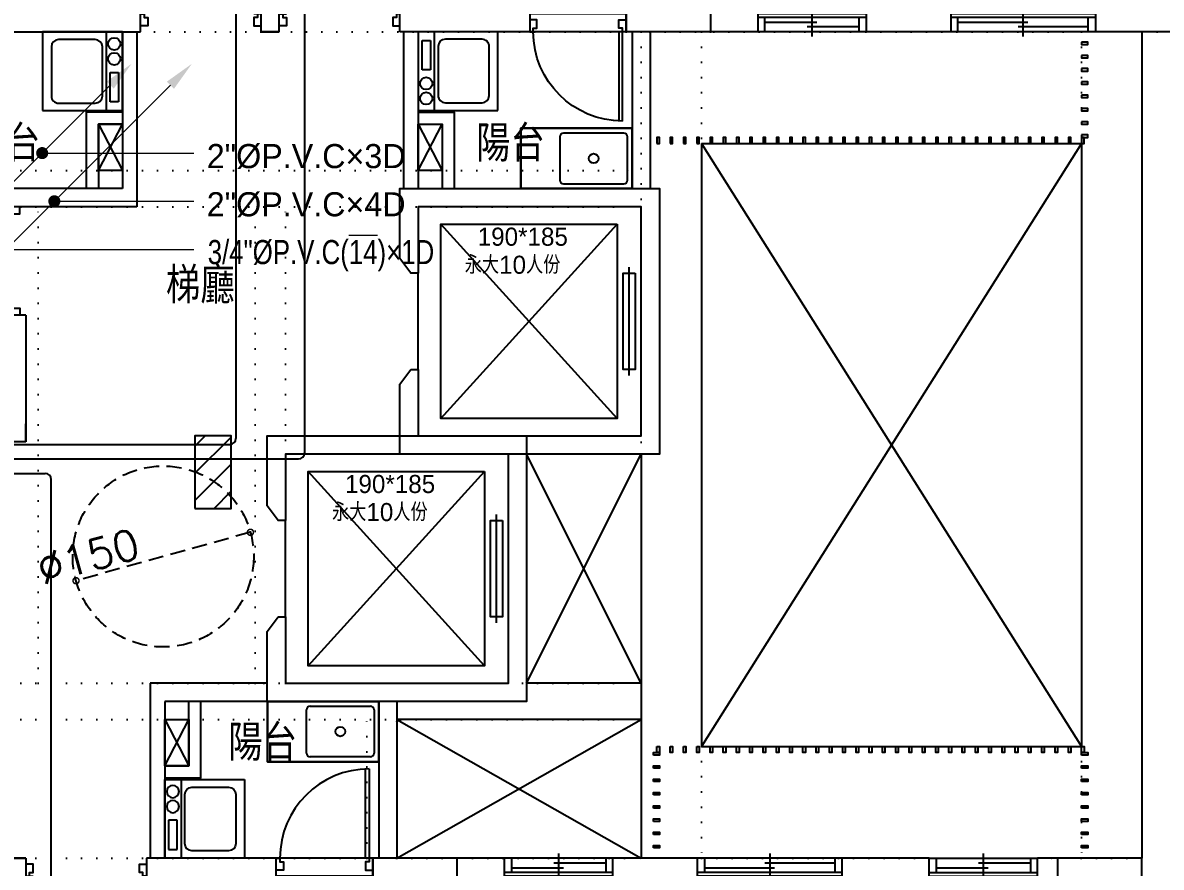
# Model space of a CAD drawing. Header units: millimetres. Extents: x 98197 to 106565, y 53890 to 60222.
# Drawn here: x 100127 to 101071, y 55663 to 56363 of the extents above; entities that cross this region are included whole.
import ezdxf

# ---------------------------------------------------------------- set-up
doc = ezdxf.new("R2010")
doc.units = ezdxf.units.MM
doc.header["$LTSCALE"] = 50
doc.header["$MEASUREMENT"] = 0
doc.header["$PDMODE"] = 1
doc.linetypes.add('DASHED2', pattern=[0.375, 0.25, -0.125])
doc.linetypes.add('DOT', pattern=[0.25, 0, -0.25])
doc.layers.get('0').update_dxf_attribs({"color": 8, "linetype": 'CONTINUOUS'})
doc.layers.get('Defpoints').update_dxf_attribs({"color": 8, "linetype": 'CONTINUOUS'})
doc.layers.add('00', color=7, linetype='DOT')
doc.layers.add('11L', color=241, linetype='CONTINUOUS')
doc.styles.add('aeh', font='c2.shx', dxfattribs={"bigfont": 'china.shx'})
doc.styles.add('CHINA', font='c2', dxfattribs={"bigfont": 'china'})
doc.styles.add('JEH', font='SIMPLEX.SHX', dxfattribs={"bigfont": 'JE.SHX'})
doc.styles.add('NOTHING', font='TC-SIMP.SHX', dxfattribs={"bigfont": 'AE.SHX'})
doc.dimstyles.new('JEH', dxfattribs={"dimscale": 10, "dimtxt": 3, "dimasz": 4, "dimexe": 1, "dimexo": 1, "dimgap": 0.09, "dimtad": 1, "dimdsep": 46, "dimtxsty": 'JEH', "dimblk": 'DOTSMALL', "dimcen": 0.1, "dimadec": 0, "dimazin": 0, "dimtfac": 1, "dimtdec": 1, "dimtmove": 2, "dimatfit": 3, "dimfxl": 1, "dimtolj": 1, "dimtzin": 0, "dimarcsym": 0})

# ---------------------------------------------------------------- blocks, each defined once
blk = doc.blocks.new('*U24', base_point=(556940.24, 45415.43))
for p, q in [((556890.24, 45422.93), (556890.24, 45407.93)), ((556990.24, 45422.93), (556990.24, 45407.93)), ((556893.24, 45313.93), (556893.24, 45407.93)), ((556893.24, 45407.93), (556896.24, 45407.93)), ((556896.24, 45407.93), (556896.24, 45313.93))]:
    blk.add_line(p, q)
for points in [[(556890.24, 45407.93), (556893.24, 45407.93), (556893.24, 45410.93), (556896.24, 45410.93), (556896.24, 45417.93), (556890.24, 45417.93)], [(556990.24, 45407.93), (556987.24, 45407.93), (556987.24, 45410.93), (556984.24, 45410.93), (556984.24, 45417.93), (556990.24, 45417.93)]]:
    blk.add_lwpolyline(points)
blk.add_arc((556893.24, 45407.93), 94, -90, 0)
blk = doc.blocks.new('*U25', base_point=(557135.24, 45415.43))
for p, q in [((557169.24, 45422.93), (557169.24, 45496.93)), ((557172.24, 45496.93), (557172.24, 45422.93)), ((557095.24, 45407.93), (557095.24, 45422.93)), ((557169.24, 45422.93), (557095.24, 45422.93)), ((557172.24, 45422.93), (557169.24, 45422.93)), ((557175.24, 45407.93), (557175.24, 45422.93)), ((557175.24, 45407.93), (557095.24, 45407.93))]:
    blk.add_line(p, q)
for points in [[(557095.24, 45422.93), (557098.24, 45422.93), (557098.24, 45419.93), (557101.24, 45419.93), (557101.24, 45412.93), (557095.24, 45412.93)], [(557175.24, 45422.93), (557172.24, 45422.93), (557172.24, 45419.93), (557169.24, 45419.93), (557169.24, 45412.93), (557175.24, 45412.93)]]:
    blk.add_lwpolyline(points)
blk.add_arc((557172.24, 45422.93), 74, 90, 180)
blk = doc.blocks.new('*U27', base_point=(551368.96, 44174.06))
for p, q in [((551323.96, 44166.56), (551323.96, 44181.56)), ((551413.96, 44181.56), (551323.96, 44181.56)), ((551329.96, 44181.56), (551329.96, 44169.56)), ((551368.96, 44185.56), (551368.96, 44165.56)), ((551407.96, 44181.56), (551407.96, 44169.56)), ((551413.96, 44166.56), (551413.96, 44181.56)), ((551413.96, 44169.56), (551323.96, 44169.56)), ((551329.96, 44177.56), (551372.96, 44177.56)), ((551407.96, 44173.56), (551364.96, 44173.56)), ((551413.96, 44166.56), (551323.96, 44166.56))]:
    blk.add_line(p, q)
blk = doc.blocks.new('*U29', base_point=(551535.96, 44174.06))
for p, q in [((551475.96, 44166.56), (551475.96, 44181.56)), ((551475.96, 44181.56), (551595.96, 44181.56)), ((551481.96, 44181.56), (551481.96, 44169.56)), ((551535.96, 44185.56), (551535.96, 44165.56)), ((551589.96, 44181.56), (551589.96, 44169.56)), ((551595.96, 44166.56), (551595.96, 44181.56)), ((551475.96, 44169.56), (551595.96, 44169.56)), ((551481.96, 44177.56), (551539.96, 44177.56)), ((551589.96, 44173.56), (551531.96, 44173.56)), ((551475.96, 44166.56), (551595.96, 44166.56))]:
    blk.add_line(p, q)
blk = doc.blocks.new('*U30', base_point=(551700.96, 44174.06))
for p, q in [((551655.96, 44166.56), (551655.96, 44181.56)), ((551655.96, 44181.56), (551745.96, 44181.56)), ((551661.96, 44181.56), (551661.96, 44169.56)), ((551700.96, 44185.56), (551700.96, 44165.56)), ((551739.96, 44181.56), (551739.96, 44169.56)), ((551745.96, 44166.56), (551745.96, 44181.56)), ((551655.96, 44169.56), (551745.96, 44169.56)), ((551661.96, 44177.56), (551704.96, 44177.56)), ((551739.96, 44173.56), (551696.96, 44173.56)), ((551655.96, 44166.56), (551745.96, 44166.56))]:
    blk.add_line(p, q)
blk = doc.blocks.new('*U32', base_point=(534668.7, 37898.24))
for p, q in [((534676.2, 37943.24), (534661.2, 37943.24)), ((534661.2, 37859.24), (534577.2, 37859.24)), ((534661.2, 37856.24), (534661.2, 37859.24)), ((534577.2, 37856.24), (534661.2, 37856.24)), ((534676.2, 37853.24), (534661.2, 37853.24))]:
    blk.add_line(p, q)
for points in [[(534661.2, 37943.24), (534661.2, 37940.24), (534664.2, 37940.24), (534664.2, 37937.24), (534671.2, 37937.24), (534671.2, 37943.24)], [(534661.2, 37853.24), (534661.2, 37856.24), (534664.2, 37856.24), (534664.2, 37859.24), (534671.2, 37859.24), (534671.2, 37853.24)]]:
    blk.add_lwpolyline(points)
blk.add_arc((534661.2, 37856.24), 84, 90, 180)
blk = doc.blocks.new('BOXC', base_point=(3877.978, 1738.882))
for p, q in [((3877.478, 1739.882), (3877.478, 1738.882)), ((3878.478, 1739.882), (3877.478, 1739.882)), ((3878.478, 1738.882), (3878.478, 1739.882)), ((3877.478, 1738.882), (3878.478, 1738.882))]:
    blk.add_line(p, q)
blk = doc.blocks.new('$$FUFA4')
for p, q in [((0, 66.19), (0, 0)), ((65.27, 66.19), (0, 66.19)), ((65.27, 0), (65.27, 66.19)), ((0, 52.66), (65.27, 52.66)), ((53.21, 49.52), (12.4, 49.52)), ((6.46, 43.58), (6.46, 13.19)), ((59.15, 13.19), (59.15, 43.58)), ((0, 0), (65.27, 0)), ((12.4, 7.25), (53.21, 7.25))]:
    blk.add_line(p, q)
for centre in [(10.03, 59.43), (22.44, 59.43)]:
    blk.add_circle(centre, 5.1)
for centre, start, end in [((12.4, 43.58), 90, 180), ((53.21, 43.58), 0, 90), ((12.4, 13.19), 180, 270), ((53.21, 13.19), 270, 0)]:
    blk.add_arc(centre, 5.94, start, end)
at = {"xscale": 6.968723676982174, "yscale": -24.39968830585457, "zscale": 6.968723676982174, "rotation": 90.00000000002778}
blk.add_blockref('BOXC', (33.65, 59.43), dxfattribs=at)
blk = doc.blocks.new('_DotSmall')
at = {"color": 0, "linetype": 'ByBlock', "const_width": 0.5}
blk.add_lwpolyline([(-0.0625, 0, 1), (0.0625, 0, 1)], format="xyb", close=True, dxfattribs=at)
blk = doc.blocks.new('*D63')
at = {"color": 0, "linetype": 'DASHED2', "lineweight": -2, "transparency": 16777216}
blk.add_line((100315.69, 55940.71), (100171.16, 55900.56), dxfattribs=at)
at = {"layer": 'Defpoints', "color": 0, "linetype": 'DASHED2', "transparency": 16777216}
for p in [(100315.69, 55940.71), (100171.16, 55900.56)]:
    blk.add_point(p, dxfattribs=at)
at = {"color": 0, "linetype": 'DASHED2', "lineweight": -2, "transparency": 16777216, "xscale": 10, "yscale": 10, "zscale": 10}
for p, rotation in [((100315.69, 55940.71), 15.52411099675844), ((100171.16, 55900.56), 195.5241109967585)]:
    blk.add_blockref('_DotSmall', p, dxfattribs=dict(at, rotation=rotation))
at = {"color": 0, "linetype": 'DASHED2', "transparency": 16777216, "insert": (100181.16, 55920.63), "char_height": 25, "attachment_point": 5, "rotation": 15.52411, "style": 'JEH'}
blk.add_mtext('\\A1;∅150', dxfattribs=at)

msp = doc.modelspace()

# ---------------------------------------------------------------- hatches: boundary and pattern name
h = msp.add_hatch()
h.set_pattern_fill('ANSI31', color=256, scale=5, style=0)
h.set_pattern_definition([(45, (88415.077, 53676.534), (-11.22532, 11.22532), [])])
h.paths.add_polyline_path([(100269.654, 55960.566), (100299.654, 55960.566), (100299.654, 56020.566), (100269.654, 56020.566)])

# ---------------------------------------------------------------- linework, layer by layer
for p, q in [((100324.654, 56355.566), (100324.654, 57040.566)), ((100324.654, 56355.566), (100324.654, 57040.566)), ((100339.654, 56355.566), (100339.654, 57040.566)), ((100339.654, 56355.566), (100339.654, 57040.566)), ((100117.154, 56355.566), (100224.654, 56355.566)), ((100209.654, 56355.566), (100209.654, 56225.566)), ((100221.654, 56355.566), (100221.654, 56210.566)), ((100339.654, 56355.566), (100324.654, 56355.566)), ((100324.654, 56355.566), (100339.654, 56355.566)), ((100547.154, 56355.566), (100439.654, 56355.566)), ((100442.654, 56355.566), (100442.654, 56225.566)), ((100454.654, 56355.566), (100454.654, 56225.566)), ((100736.154, 56355.566), (100627.154, 56355.566)), ((100632.154, 56355.566), (100632.154, 56225.566)), ((100647.154, 56355.566), (100647.154, 56225.566)), ((100896.154, 56355.566), (100826.154, 56355.566)), ((101088.154, 56355.566), (101016.154, 56355.566)), ((101054.654, 56355.566), (101054.654, 55670.566)), ((100189.654, 56240.566), (100209.654, 56279.066)), ((100189.654, 56279.066), (100209.654, 56240.566)), ((100454.654, 56240.566), (100474.654, 56279.066)), ((100454.654, 56279.066), (100474.654, 56240.566)), ((100539.922, 56275.566), (100539.922, 56225.566)), ((100632.154, 56275.566), (100539.922, 56275.566)), ((100632.154, 56225.566), (100632.154, 56275.566)), ((100572.154, 56268.566), (100572.154, 56232.566)), ((100625.154, 56271.566), (100575.154, 56271.566)), ((100628.154, 56232.566), (100628.154, 56268.566)), ((100689.654, 56263.066), (100689.654, 55763.066)), ((101004.654, 56263.066), (100689.654, 55763.066)), ((100689.654, 56263.066), (101004.654, 55763.066)), ((100689.654, 56263.066), (101004.654, 56263.066)), ((101004.654, 56263.066), (101004.654, 55763.066)), ((100575.154, 56229.566), (100625.154, 56229.566)), ((100209.654, 56225.566), (99589.654, 56225.566)), ((100539.922, 56225.566), (100632.154, 56225.566)), ((100632.154, 56225.566), (100539.922, 56225.566)), ((100221.654, 56210.566), (99604.654, 56210.566)), ((100619.654, 56035.066), (100473.654, 56196.066)), ((100473.654, 56035.066), (100619.654, 56196.066)), ((100454.654, 56075.566), (100454.654, 56155.566)), ((100629.654, 56070.566), (100629.654, 56160.566)), ((100129.654, 56120.566), (100129.654, 56015.566)), ((100129.654, 56015.566), (100129.654, 56030.566)), ((100129.654, 56015.566), (99589.654, 56015.566)), ((100544.654, 55815.566), (100639.654, 56005.566)), ((100634.654, 56005.566), (100544.654, 56005.566)), ((100639.654, 55815.566), (100544.654, 56005.566)), ((100639.654, 56005.566), (100639.654, 55670.566)), ((100509.654, 55830.066), (100363.654, 55991.066)), ((100363.654, 55830.066), (100509.654, 55991.066)), ((100519.654, 55865.566), (100519.654, 55955.566)), ((100344.654, 55870.566), (100344.654, 55950.566)), ((100329.654, 55815.566), (100232.654, 55815.566)), ((100232.654, 55815.566), (100232.654, 55670.566)), ((100639.654, 55815.566), (100544.654, 55815.566)), ((100244.654, 55800.566), (100244.654, 55670.566)), ((100334.654, 55800.566), (100244.654, 55800.566)), ((100329.922, 55800.566), (100422.154, 55800.566)), ((100329.922, 55750.566), (100329.922, 55800.566)), ((100422.154, 55800.566), (100329.922, 55800.566)), ((100365.154, 55796.566), (100415.154, 55796.566)), ((100422.154, 55800.566), (100422.154, 55670.566)), ((100422.154, 55800.566), (100422.154, 55750.566)), ((100437.154, 55800.566), (100437.154, 55670.566)), ((100244.654, 55747.066), (100264.654, 55785.566)), ((100244.654, 55785.566), (100264.654, 55747.066)), ((100362.154, 55757.566), (100362.154, 55793.566)), ((100418.154, 55793.566), (100418.154, 55757.566)), ((100639.654, 55785.566), (100437.154, 55785.566)), ((100437.154, 55670.566), (100639.654, 55785.566)), ((100437.154, 55785.566), (100639.654, 55670.566)), ((100689.654, 55763.066), (101004.654, 55763.066)), ((100422.154, 55750.566), (100329.922, 55750.566)), ((100415.154, 55754.566), (100365.154, 55754.566)), ((100129.654, 55670.566), (100114.654, 55670.566)), ((100114.654, 55670.566), (100129.654, 55670.566)), ((100129.654, 55670.566), (100129.654, 54985.566)), ((100129.654, 55670.566), (100129.654, 54985.566)), ((100337.154, 55670.566), (100229.654, 55670.566)), ((100526.154, 55670.566), (100417.154, 55670.566)), ((100686.154, 55670.566), (100616.154, 55670.566)), ((100878.154, 55670.566), (100806.154, 55670.566)), ((101019.654, 55670.566), (100968.154, 55670.566))]:
    msp.add_line(p, q)
for points in [[(100697.154, 56355.566), (100627.154, 56355.566), (100627.154, 56425.566), (100697.154, 56425.566)], [(101004.654, 56347.066), (101004.654, 56345.066), (101009.654, 56345.066), (101009.654, 56347.066)], [(101004.654, 56336.066), (101004.654, 56334.066), (101009.654, 56334.066), (101009.654, 56336.066)], [(101004.654, 56325.066), (101004.654, 56323.066), (101009.654, 56323.066), (101009.654, 56325.066)], [(101004.654, 56314.066), (101004.654, 56312.066), (101009.654, 56312.066), (101009.654, 56314.066)], [(101004.654, 56303.066), (101004.654, 56301.066), (101009.654, 56301.066), (101009.654, 56303.066)], [(101004.654, 56292.066), (101004.654, 56290.066), (101009.654, 56290.066), (101009.654, 56292.066)], [(100189.654, 56279.066), (100209.654, 56279.066), (100209.654, 56240.566), (100189.654, 56240.566)], [(100454.654, 56279.066), (100474.654, 56279.066), (100474.654, 56240.566), (100454.654, 56240.566)], [(101004.654, 56281.066), (101004.654, 56279.066), (101009.654, 56279.066), (101009.654, 56281.066)], [(100652.654, 56263.066), (100654.654, 56263.066), (100654.654, 56268.066), (100652.654, 56268.066)], [(100663.654, 56263.066), (100665.654, 56263.066), (100665.654, 56268.066), (100663.654, 56268.066)], [(100674.654, 56263.066), (100676.654, 56263.066), (100676.654, 56268.066), (100674.654, 56268.066)], [(100685.654, 56263.066), (100687.654, 56263.066), (100687.654, 56268.066), (100685.654, 56268.066)], [(100696.654, 56263.066), (100698.654, 56263.066), (100698.654, 56268.066), (100696.654, 56268.066)], [(100707.654, 56263.066), (100709.654, 56263.066), (100709.654, 56268.066), (100707.654, 56268.066)], [(100718.654, 56263.066), (100720.654, 56263.066), (100720.654, 56268.066), (100718.654, 56268.066)], [(100729.654, 56263.066), (100731.654, 56263.066), (100731.654, 56268.066), (100729.654, 56268.066)], [(100740.654, 56263.066), (100742.654, 56263.066), (100742.654, 56268.066), (100740.654, 56268.066)], [(100751.654, 56263.066), (100753.654, 56263.066), (100753.654, 56268.066), (100751.654, 56268.066)], [(100762.654, 56263.066), (100764.654, 56263.066), (100764.654, 56268.066), (100762.654, 56268.066)], [(100773.654, 56263.066), (100775.654, 56263.066), (100775.654, 56268.066), (100773.654, 56268.066)], [(100784.654, 56263.066), (100786.654, 56263.066), (100786.654, 56268.066), (100784.654, 56268.066)], [(100795.654, 56263.066), (100797.654, 56263.066), (100797.654, 56268.066), (100795.654, 56268.066)], [(100806.654, 56263.066), (100808.654, 56263.066), (100808.654, 56268.066), (100806.654, 56268.066)], [(100817.654, 56263.066), (100819.654, 56263.066), (100819.654, 56268.066), (100817.654, 56268.066)], [(100828.654, 56263.066), (100830.654, 56263.066), (100830.654, 56268.066), (100828.654, 56268.066)], [(100839.654, 56263.066), (100841.654, 56263.066), (100841.654, 56268.066), (100839.654, 56268.066)], [(100850.654, 56263.066), (100852.654, 56263.066), (100852.654, 56268.066), (100850.654, 56268.066)], [(100861.654, 56263.066), (100863.654, 56263.066), (100863.654, 56268.066), (100861.654, 56268.066)], [(100872.654, 56263.066), (100874.654, 56263.066), (100874.654, 56268.066), (100872.654, 56268.066)], [(100883.654, 56263.066), (100885.654, 56263.066), (100885.654, 56268.066), (100883.654, 56268.066)], [(100894.654, 56263.066), (100896.654, 56263.066), (100896.654, 56268.066), (100894.654, 56268.066)], [(100905.654, 56263.066), (100907.654, 56263.066), (100907.654, 56268.066), (100905.654, 56268.066)], [(100916.654, 56263.066), (100918.654, 56263.066), (100918.654, 56268.066), (100916.654, 56268.066)], [(100927.654, 56263.066), (100929.654, 56263.066), (100929.654, 56268.066), (100927.654, 56268.066)], [(100938.654, 56263.066), (100940.654, 56263.066), (100940.654, 56268.066), (100938.654, 56268.066)], [(100949.654, 56263.066), (100951.654, 56263.066), (100951.654, 56268.066), (100949.654, 56268.066)], [(100960.654, 56263.066), (100962.654, 56263.066), (100962.654, 56268.066), (100960.654, 56268.066)], [(100971.654, 56263.066), (100973.654, 56263.066), (100973.654, 56268.066), (100971.654, 56268.066)], [(100982.654, 56263.066), (100984.654, 56263.066), (100984.654, 56268.066), (100982.654, 56268.066)], [(100993.654, 56263.066), (100995.654, 56263.066), (100995.654, 56268.066), (100993.654, 56268.066)], [(101004.654, 56270.066), (101004.654, 56268.066), (101009.654, 56268.066), (101009.654, 56270.066)], [(101004.654, 56263.066), (101006.654, 56263.066), (101006.654, 56268.066), (101004.654, 56268.066)], [(100448.654, 56075.566), (100454.654, 56075.566), (100454.654, 56020.566), (100639.654, 56020.566), (100639.654, 56210.566), (100454.654, 56210.566), (100454.654, 56155.566), (100448.654, 56155.566), (100439.654, 56167.566), (100439.654, 56225.566), (100654.654, 56225.566), (100654.654, 56005.566), (100439.654, 56005.566), (100439.654, 56063.566)], [(100619.654, 56196.066), (100619.654, 56035.066), (100473.654, 56035.066), (100473.654, 56196.066)], [(100634.654, 56155.566), (100634.654, 56075.566), (100624.654, 56075.566), (100624.654, 56155.566)], [(100269.654, 55960.566), (100299.654, 55960.566), (100299.654, 56020.566), (100269.654, 56020.566)], [(100338.654, 55870.566), (100344.654, 55870.566), (100344.654, 55815.566), (100529.654, 55815.566), (100529.654, 56005.566), (100344.654, 56005.566), (100344.654, 55950.566), (100338.654, 55950.566), (100329.654, 55962.566), (100329.654, 56020.566), (100544.654, 56020.566), (100544.654, 55800.566), (100329.654, 55800.566), (100329.654, 55858.566)], [(100509.654, 55991.066), (100509.654, 55830.066), (100363.654, 55830.066), (100363.654, 55991.066)], [(100524.654, 55950.566), (100524.654, 55870.566), (100514.654, 55870.566), (100514.654, 55950.566)], [(100244.654, 55785.566), (100264.654, 55785.566), (100264.654, 55747.066), (100244.654, 55747.066)], [(100649.654, 55756.066), (100649.654, 55758.066), (100654.654, 55758.066), (100654.654, 55756.066)], [(100652.654, 55763.066), (100654.654, 55763.066), (100654.654, 55758.066), (100652.654, 55758.066)], [(100663.654, 55763.066), (100665.654, 55763.066), (100665.654, 55758.066), (100663.654, 55758.066)], [(100674.654, 55763.066), (100676.654, 55763.066), (100676.654, 55758.066), (100674.654, 55758.066)], [(100685.654, 55763.066), (100687.654, 55763.066), (100687.654, 55758.066), (100685.654, 55758.066)], [(100696.654, 55763.066), (100698.654, 55763.066), (100698.654, 55758.066), (100696.654, 55758.066)], [(100707.654, 55763.066), (100709.654, 55763.066), (100709.654, 55758.066), (100707.654, 55758.066)], [(100718.654, 55763.066), (100720.654, 55763.066), (100720.654, 55758.066), (100718.654, 55758.066)], [(100729.654, 55763.066), (100731.654, 55763.066), (100731.654, 55758.066), (100729.654, 55758.066)], [(100740.654, 55763.066), (100742.654, 55763.066), (100742.654, 55758.066), (100740.654, 55758.066)], [(100751.654, 55763.066), (100753.654, 55763.066), (100753.654, 55758.066), (100751.654, 55758.066)], [(100762.654, 55763.066), (100764.654, 55763.066), (100764.654, 55758.066), (100762.654, 55758.066)], [(100773.654, 55763.066), (100775.654, 55763.066), (100775.654, 55758.066), (100773.654, 55758.066)], [(100784.654, 55763.066), (100786.654, 55763.066), (100786.654, 55758.066), (100784.654, 55758.066)], [(100795.654, 55763.066), (100797.654, 55763.066), (100797.654, 55758.066), (100795.654, 55758.066)], [(100806.654, 55763.066), (100808.654, 55763.066), (100808.654, 55758.066), (100806.654, 55758.066)], [(100817.654, 55763.066), (100819.654, 55763.066), (100819.654, 55758.066), (100817.654, 55758.066)], [(100828.654, 55763.066), (100830.654, 55763.066), (100830.654, 55758.066), (100828.654, 55758.066)], [(100839.654, 55763.066), (100841.654, 55763.066), (100841.654, 55758.066), (100839.654, 55758.066)], [(100850.654, 55763.066), (100852.654, 55763.066), (100852.654, 55758.066), (100850.654, 55758.066)], [(100861.654, 55763.066), (100863.654, 55763.066), (100863.654, 55758.066), (100861.654, 55758.066)], [(100872.654, 55763.066), (100874.654, 55763.066), (100874.654, 55758.066), (100872.654, 55758.066)], [(100883.654, 55763.066), (100885.654, 55763.066), (100885.654, 55758.066), (100883.654, 55758.066)], [(100894.654, 55763.066), (100896.654, 55763.066), (100896.654, 55758.066), (100894.654, 55758.066)], [(100905.654, 55763.066), (100907.654, 55763.066), (100907.654, 55758.066), (100905.654, 55758.066)], [(100916.654, 55763.066), (100918.654, 55763.066), (100918.654, 55758.066), (100916.654, 55758.066)], [(100927.654, 55763.066), (100929.654, 55763.066), (100929.654, 55758.066), (100927.654, 55758.066)], [(100938.654, 55763.066), (100940.654, 55763.066), (100940.654, 55758.066), (100938.654, 55758.066)], [(100949.654, 55763.066), (100951.654, 55763.066), (100951.654, 55758.066), (100949.654, 55758.066)], [(100960.654, 55763.066), (100962.654, 55763.066), (100962.654, 55758.066), (100960.654, 55758.066)], [(100971.654, 55763.066), (100973.654, 55763.066), (100973.654, 55758.066), (100971.654, 55758.066)], [(100982.654, 55763.066), (100984.654, 55763.066), (100984.654, 55758.066), (100982.654, 55758.066)], [(100993.654, 55763.066), (100995.654, 55763.066), (100995.654, 55758.066), (100993.654, 55758.066)], [(101004.654, 55763.066), (101006.654, 55763.066), (101006.654, 55758.066), (101004.654, 55758.066)], [(101004.654, 55756.066), (101004.654, 55758.066), (101009.654, 55758.066), (101009.654, 55756.066)], [(100649.654, 55745.066), (100649.654, 55747.066), (100654.654, 55747.066), (100654.654, 55745.066)], [(101004.654, 55745.066), (101004.654, 55747.066), (101009.654, 55747.066), (101009.654, 55745.066)], [(100649.654, 55734.066), (100649.654, 55736.066), (100654.654, 55736.066), (100654.654, 55734.066)], [(101004.654, 55734.066), (101004.654, 55736.066), (101009.654, 55736.066), (101009.654, 55734.066)], [(100649.654, 55723.066), (100649.654, 55725.066), (100654.654, 55725.066), (100654.654, 55723.066)], [(101004.654, 55723.066), (101004.654, 55725.066), (101009.654, 55725.066), (101009.654, 55723.066)], [(100649.654, 55712.066), (100649.654, 55714.066), (100654.654, 55714.066), (100654.654, 55712.066)], [(101004.654, 55712.066), (101004.654, 55714.066), (101009.654, 55714.066), (101009.654, 55712.066)], [(100649.654, 55701.066), (100649.654, 55703.066), (100654.654, 55703.066), (100654.654, 55701.066)], [(101004.654, 55701.066), (101004.654, 55703.066), (101009.654, 55703.066), (101009.654, 55701.066)], [(100649.654, 55690.066), (100649.654, 55692.066), (100654.654, 55692.066), (100654.654, 55690.066)], [(101004.654, 55690.066), (101004.654, 55692.066), (101009.654, 55692.066), (101009.654, 55690.066)], [(100649.654, 55679.066), (100649.654, 55681.066), (100654.654, 55681.066), (100654.654, 55679.066)], [(101004.654, 55679.066), (101004.654, 55681.066), (101009.654, 55681.066), (101009.654, 55679.066)], [(100487.154, 55670.566), (100417.154, 55670.566), (100417.154, 55600.566), (100487.154, 55600.566)], [(101054.654, 55670.566), (100984.654, 55670.566), (100984.654, 55600.566), (101054.654, 55600.566)]]:
    msp.add_lwpolyline(points, close=True)
for points in [[(100209.654, 56289.066), (100179.654, 56289.066), (100179.654, 56225.566)], [(100454.654, 56289.066), (100484.654, 56289.066), (100484.654, 56225.566)], [(100209.654, 56279.066), (100189.654, 56279.066), (100189.654, 56225.566)], [(100454.654, 56279.066), (100474.654, 56279.066), (100474.654, 56225.566)], [(100244.654, 55747.066), (100264.654, 55747.066), (100264.654, 55800.566)], [(100244.654, 55737.066), (100274.654, 55737.066), (100274.654, 55800.566)]]:
    msp.add_lwpolyline(points)
at = {"linetype": 'Continuous'}
for points in [[(100632.154, 56225.566), (100539.922, 56225.566), (100539.922, 56275.566), (100632.154, 56275.566), (100632.154, 56225.566)], [(100422.154, 55800.566), (100329.922, 55800.566), (100329.922, 55750.566), (100422.154, 55750.566), (100422.154, 55800.566)]]:
    msp.add_lwpolyline(points, dxfattribs=at)
for centre in [(100600.154, 56250.566), (100390.154, 55775.566)]:
    msp.add_circle(centre, 4)
at = {"linetype": 'DASHED2'}
msp.add_circle((100243.427, 55920.632), 75, dxfattribs=at)
for centre, start, end in [((100575.154, 56268.566), 90, 180), ((100625.154, 56268.566), 0, 90), ((100575.154, 56232.566), 180, 270), ((100625.154, 56232.566), 270, 0), ((100365.154, 55793.566), 90, 180), ((100415.154, 55793.566), 360, 90), ((100365.154, 55757.566), 180, 270), ((100415.154, 55757.566), 270, 360)]:
    msp.add_arc(centre, 3, start, end)
at = {"layer": '00'}
for p, q in [((100034.654, 56355.566), (100629.654, 56355.566)), ((100639.654, 56355.566), (100639.654, 55670.566)), ((100689.654, 56355.566), (100689.654, 55670.566)), ((100699.654, 56355.566), (101004.654, 56355.566)), ((101004.654, 56355.566), (101004.654, 55670.566)), ((101054.654, 56355.566), (101054.654, 55670.566)), ((101054.654, 56355.566), (101194.654, 56355.566)), ((100037.154, 56240.566), (100639.654, 56240.566)), ((100037.154, 56210.566), (100639.654, 56210.566)), ((100139.654, 55815.566), (100139.654, 56210.566)), ((100319.654, 55815.566), (100319.654, 56210.566)), ((100344.654, 55815.566), (100344.654, 56210.566)), ((100037.154, 55815.566), (100639.654, 55815.566)), ((100037.154, 55785.566), (100639.654, 55785.566)), ((100412.154, 55670.566), (100412.154, 55785.566)), ((100437.154, 55670.566), (100437.154, 55785.566)), ((100037.154, 55670.566), (100419.654, 55670.566)), ((100487.154, 55670.566), (100639.654, 55670.566)), ((100689.654, 55670.566), (100984.654, 55670.566))]:
    msp.add_line(p, q, dxfattribs=at)
for points in [[(100697.154, 56355.566), (100627.154, 56355.566), (100627.154, 56425.566), (100697.154, 56425.566)], [(100487.154, 55670.566), (100417.154, 55670.566), (100417.154, 55600.566), (100487.154, 55600.566)], [(101054.654, 55670.566), (100984.654, 55670.566), (100984.654, 55600.566), (101054.654, 55600.566)]]:
    msp.add_lwpolyline(points, close=True, dxfattribs=at)
at = {"layer": '11L'}
for p, q in [((100360.654, 56428.531), (100360.654, 56184.458)), ((100360.654, 56428.531), (100360.654, 56350.073)), ((100360.654, 56428.531), (100360.654, 56006.566)), ((100303.654, 56380.531), (100303.654, 56196.458)), ((100303.654, 56380.531), (100303.654, 56302.073)), ((100303.654, 56380.531), (100303.654, 56018.566)), ((100303.654, 56380.531), (100303.654, 56302.073)), ((99984.654, 56013.566), (100298.654, 56013.566)), ((99984.654, 56001.566), (100355.654, 56001.566)), ((99984.654, 55989.566), (100145.654, 55989.566)), ((100150.654, 55597.673), (100150.654, 55984.566)), ((100150.654, 55597.673), (100150.654, 55676.131))]:
    msp.add_line(p, q, dxfattribs=at)
at = {"layer": '11L', "lineweight": 0}
for p, q in [((100199.445, 56311.358), (99913.897, 56025.809)), ((100249.445, 56311.358), (99963.897, 56025.809)), ((100143.113, 56255.025), (100268.717, 56255.025)), ((100153.192, 56215.104), (100268.717, 56215.104)), ((100113.27, 56175.182), (100268.717, 56175.182))]:
    msp.add_line(p, q, dxfattribs=at)
at = {"layer": '11L', "lineweight": 0, "const_width": 5}
for points in [[(100140.613, 56255.025, 1), (100145.613, 56255.025, 1)], [(100150.692, 56215.104, 1), (100155.692, 56215.104, 1)]]:
    msp.add_lwpolyline(points, format="xyb", close=True, dxfattribs=at)
at = {"layer": '11L'}
for centre, start, end in [((100298.654, 56018.566), 270, 0), ((100355.654, 56006.566), 270, 0), ((100145.654, 55984.566), 0, 90)]:
    msp.add_arc(centre, 5, start, end, dxfattribs=at)
at = {"layer": '11L', "lineweight": 0}
for points in [[(100202.392, 56308.411), (100196.499, 56314.304), (100217.123, 56329.035)], [(100252.392, 56308.411), (100246.499, 56314.304), (100267.123, 56329.035)]]:
    msp.add_solid(points, dxfattribs=at)

# ---------------------------------------------------------------- block references
for name, p, rotation in [('*U24', (100274.654, 56363.066), 180), ('*U30', (100781.154, 56363.066), 180), ('*U29', (100956.154, 56363.066), 180), ('$$FUFA4', (100143.461, 56355.566), 270), ('$$FUFA4', (100520.848, 56290.298), 89.99999999999999)]:
    msp.add_blockref(name, p, dxfattribs=dict(rotation=rotation))
at = {"xscale": -1}
for name, p, rotation in [('*U24', (100389.654, 56363.066), 180), ('*U25', (100587.154, 56363.066), 180), ('*U32', (100122.154, 56165.566), 180), ('$$FUFA4', (100310.848, 55735.834), 89.99999999999993)]:
    msp.add_blockref(name, p, dxfattribs=dict(at, rotation=rotation))
for name, p in [('*U25', (100377.154, 55663.066)), ('*U24', (100179.654, 55663.066))]:
    msp.add_blockref(name, p)
for name, p in [('*U30', (100571.154, 55663.066)), ('*U29', (100746.154, 55663.066)), ('*U27', (100923.154, 55663.066))]:
    msp.add_blockref(name, p, dxfattribs=at)

# ---------------------------------------------------------------- texts
for s, height, style, p in [('陽台', 30, 'NOTHING', (100084.438, 56248.022)), ('陽台', 30, 'NOTHING', (100502.756, 56248.022)), ('190*185', 15, 'aeh', (100504.092, 56178.239)), ('梯廳', 30, 'NOTHING', (100245.689, 56130.381)), ('永大10人份', 15, 'aeh', (100493.331, 56154.975)), ('190*185', 15, 'aeh', (100394.092, 55973.239)), ('永大10人份', 15, 'aeh', (100383.331, 55949.975)), ('陽台', 30, 'NOTHING', (100297.401, 55751.315))]:
    msp.add_text(s, height=height, dxfattribs=dict(style=style)).set_placement(p)
at = {"layer": '11L', "style": 'CHINA'}
for s, p in [('2"%%CP.V.C×3D', (100279.49, 56242.549)), ('2"%%CP.V.C×4D', (100279.49, 56202.627))]:
    msp.add_text(s, height=20, dxfattribs=at).set_placement(p)
at = {"layer": '11L', "lineweight": 0, "style": 'CHINA', "width": 0.8}
msp.add_text('3/4"%%CP.V.C(%%O14%%O)×1D', height=20, dxfattribs=at).set_placement((100280.291, 56162.976))

# ---------------------------------------------------------------- dimensions: what is measured, and where the dimension line sits
at = {"linetype": 'DASHED2'}
dim = msp.add_diameter_dim_2p(p1=(100315.691, 55940.705), p2=(100171.164, 55900.559), dimstyle='JEH', override={"dimtxt": 2.5, "dimasz": 1}, dxfattribs=at)
dim.commit()
dim.dimension.update_dxf_attribs({"geometry": '*D63', "text_midpoint": (100181.162, 55920.632), "dimtype": 131})

doc.saveas('drawing.dxf')
